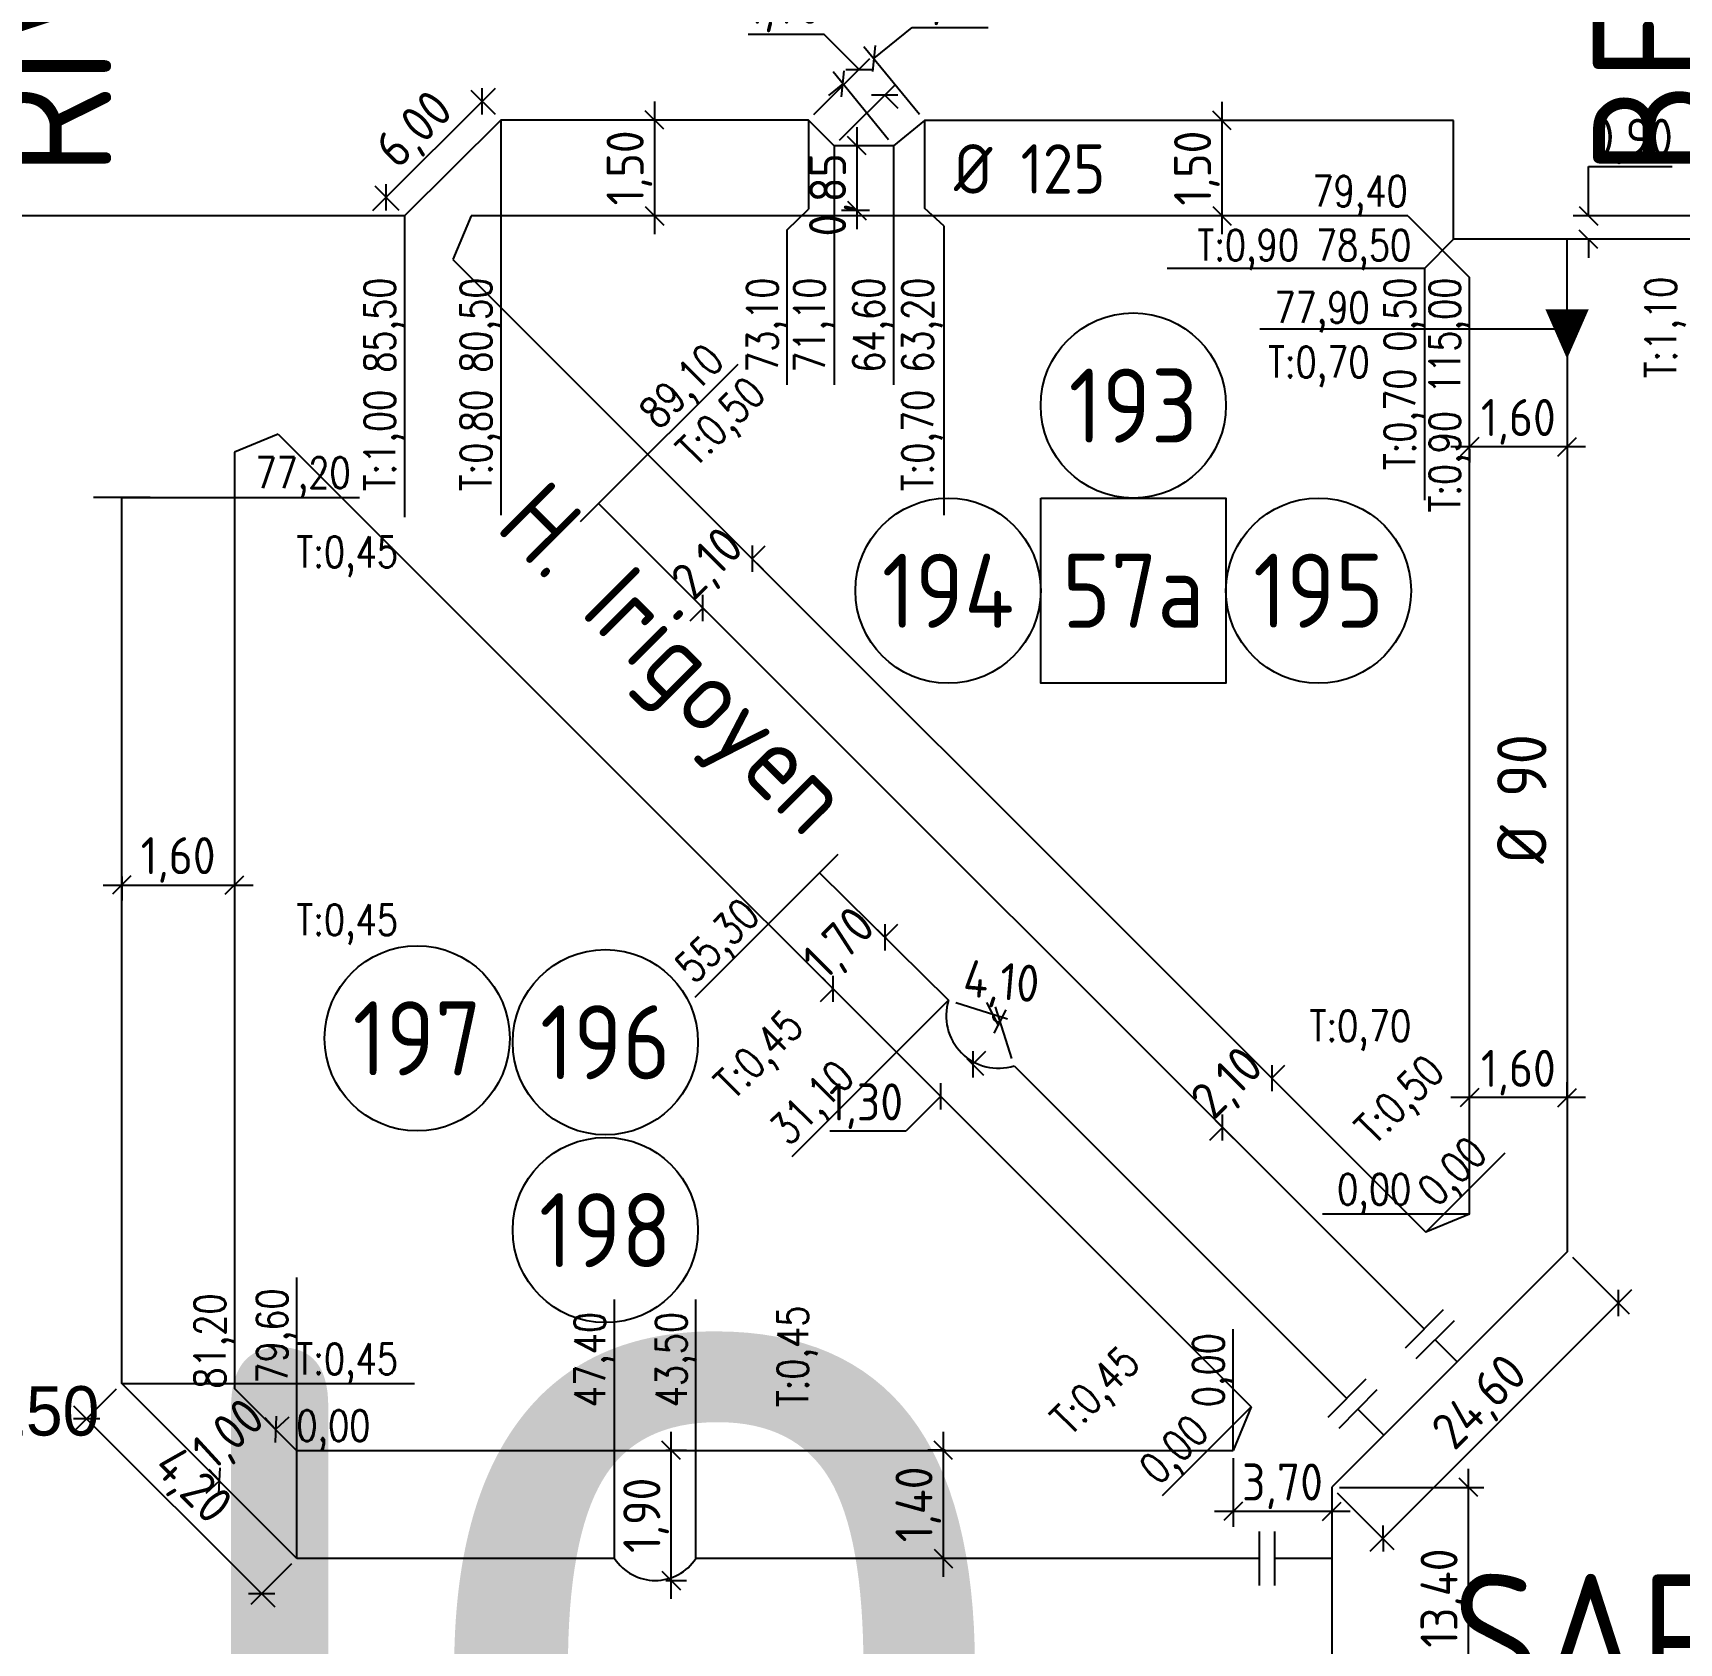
# Model space of a CAD drawing. Extents: x -48 to 13651, y -112 to 3468.
# Drawn here: x 1885.9 to 2019.2, y 1353.5 to 1484 of the extents above; entities that cross this region are included whole.
import ezdxf
from ezdxf.enums import TextEntityAlignment as Align

# ---------------------------------------------------------------- set-up
doc = ezdxf.new("R2010")
doc.units = 0
doc.header["$LTSCALE"] = 6
doc.header["$MEASUREMENT"] = 0
doc.linetypes.add('DOT2', pattern=[3.175, 0, -3.175])
doc.linetypes.add('HIDDEN', pattern=[0.375, 0.25, -0.125])
doc.layers.get('0').update_dxf_attribs({"linetype": 'CONTINUOUS'})
doc.layers.get('DEFPOINTS').update_dxf_attribs({"linetype": 'CONTINUOUS'})
for name, color, linetype in [('125', 101, 'CONTINUOUS'), ('50', 41, 'CONTINUOUS'), ('63', 171, 'CONTINUOUS'), ('90', 11, 'CONTINUOUS'), ('CAS', 7, 'CONTINUOUS'), ('CAÑERIA SIN CROQUIS', 210, 'HIDDEN'), ('COTA', 2, 'CONTINUOUS'), ('MANZANAS', 7, 'CONTINUOUS'), ('NOMB_CALLES', 4, 'CONTINUOUS'), ('NUMCASA', 12, 'CONTINUOUS'), ('NUMERO-CROQUIS', 13, 'CONTINUOUS'), ('NUMERO-MANZANA', 4, 'CONTINUOUS'), ('PROGRESIVA', 60, 'CONTINUOUS'), ('RADIO', 4, 'DOT2'), ('REDUCCIONES', 13, 'CONTINUOUS'), ('TXTDIAMETRO', 7, 'CONTINUOUS')]:
    doc.layers.add(name, color=color, linetype=linetype)
doc.layers.add('ATENCION', color=7, linetype='CONTINUOUS', plot=False)
doc.styles.add('ABADIMTCONDE', font='isocp.shx')
doc.styles.add('GEOSLAB703LTBT', font='isocp.shx', dxfattribs={"width": 0.9, "height": 8})
doc.styles.add('GOTHICE', font='GOTHICE.shx', dxfattribs={"height": 0.6})
doc.styles.add('ROMANS', font='romans.shx', dxfattribs={"width": 0.8, "height": 2.5})
doc.dimstyles.new('COTA02', dxfattribs={"dimtxt": 3, "dimasz": 1.5, "dimexe": 1.25, "dimexo": 0.625, "dimgap": 0.3, "dimtad": 1, "dimtoh": 1, "dimdsep": 46, "dimlunit": 6, "dimtxsty": 'ABADIMTCONDE', "dimblk1": 'OBLIQUE', "dimblk2": 'OBLIQUE', "dimsah": 1, "dimcen": 2.5, "dimdle": 1.5, "dimclrd": 60, "dimclre": 60, "dimclrt": 256, "dimadec": 0, "dimazin": 0, "dimtfac": 1, "dimtix": 1, "dimtofl": 0, "dimtmove": 0, "dimatfit": 0, "dimldrblk": 'OBLIQUE', "dimfxl": 1, "dimtolj": 1, "dimtzin": 0, "dimarcsym": 0})

# ---------------------------------------------------------------- blocks, each defined once
blk = doc.blocks.new('CUPLARED')
at = {"layer": 'REDUCCIONES'}
blk.add_lwpolyline([(4, 0, 0, 3.5, 0), (0, 0, 3.5, 3.5, 0)], format="xyseb", dxfattribs=at)
blk = doc.blocks.new('_OBLIQUE')
at = {"color": 0, "linetype": 'ByBlock'}
blk.add_line((-0.5, -0.5), (0.5, 0.5), dxfattribs=at)
blk = doc.blocks.new('*D790')
at = {"layer": 'COTA', "color": 60, "lineweight": -2, "transparency": 16777216}
for p, q in [((2011.87, 1469.15), (2011.87, 1473.15)), ((2011.87, 1473.15), (2018.64, 1473.15)), ((2036.61, 1469.15), (2010.62, 1469.15)), ((2013.76, 1467.25), (2010.62, 1467.25)), ((2011.87, 1467.25), (2011.87, 1465.75))]:
    blk.add_line(p, q, dxfattribs=at)
at = {"layer": 'DEFPOINTS', "color": 0, "transparency": 16777216}
for p in [(2011.87, 1469.15), (2037.23, 1469.15), (2014.39, 1467.25)]:
    blk.add_point(p, dxfattribs=at)
at = {"layer": 'COTA', "color": 60, "lineweight": -2, "transparency": 16777216, "xscale": 1.5, "yscale": 1.5, "zscale": 1.5}
for p, rotation in [((2011.87, 1469.15), 270), ((2011.87, 1467.25), 90)]:
    blk.add_blockref('_OBLIQUE', p, dxfattribs=dict(at, rotation=rotation))
at = {"layer": 'COTA', "transparency": 16777216, "insert": (2015.41, 1475.17), "char_height": 3, "attachment_point": 5, "style": 'ABADIMTCONDE'}
blk.add_mtext('\\A1;0,90', dxfattribs=at)
blk = doc.blocks.new('*D803')
at = {"layer": 'COTA', "color": 60, "lineweight": -2, "transparency": 16777216}
for p, q in [((1913.43, 1469.59), (1923.35, 1479.48)), ((1923.35, 1477.35), (1921.4, 1479.3)), ((1915.55, 1469.59), (1913.61, 1471.54))]:
    blk.add_line(p, q, dxfattribs=at)
at = {"layer": 'DEFPOINTS', "color": 0, "transparency": 16777216}
for p in [(1922.28, 1478.42), (1923.79, 1476.91), (1915.99, 1469.15)]:
    blk.add_point(p, dxfattribs=at)
at = {"layer": 'COTA', "color": 60, "lineweight": -2, "transparency": 16777216, "xscale": 1.5, "yscale": 1.5, "zscale": 1.5}
for p, rotation in [((1922.28, 1478.42), 44.89022762917502), ((1914.49, 1470.65), 224.890227629175)]:
    blk.add_blockref('_OBLIQUE', p, dxfattribs=dict(at, rotation=rotation))
at = {"layer": 'COTA', "transparency": 16777216, "insert": (1916.96, 1475.97), "char_height": 3, "attachment_point": 5, "rotation": 44.8902, "style": 'ABADIMTCONDE'}
blk.add_mtext('\\A1;6,00', dxfattribs=at)
blk = doc.blocks.new('*D804')
at = {"layer": 'COTA', "color": 60, "lineweight": -2, "transparency": 16777216}
for p, q in [((1936.23, 1478.41), (1936.23, 1467.65)), ((1935.62, 1476.91), (1934.98, 1476.91)), ((1935.62, 1469.15), (1934.98, 1469.15))]:
    blk.add_line(p, q, dxfattribs=at)
at = {"layer": 'DEFPOINTS', "color": 0, "transparency": 16777216}
for p in [(1936.24, 1476.91), (1936.23, 1469.15), (1936.24, 1469.15)]:
    blk.add_point(p, dxfattribs=at)
at = {"layer": 'COTA', "color": 60, "lineweight": -2, "transparency": 16777216, "xscale": 1.5, "yscale": 1.5, "zscale": 1.5}
for p, rotation in [((1936.23, 1476.91), 90), ((1936.23, 1469.15), 270)]:
    blk.add_blockref('_OBLIQUE', p, dxfattribs=dict(at, rotation=rotation))
at = {"layer": 'COTA', "transparency": 16777216, "insert": (1934.21, 1473.03), "char_height": 3, "attachment_point": 5, "rotation": 90, "style": 'ABADIMTCONDE'}
blk.add_mtext('\\A1;1,50', dxfattribs=at)
blk = doc.blocks.new('*D805')
at = {"layer": 'COTA', "color": 60, "lineweight": -2, "transparency": 16777216}
for p, q in [((1982.19, 1478.37), (1982.19, 1467.65)), ((1982.04, 1476.87), (1980.94, 1476.87)), ((1982.04, 1469.15), (1980.94, 1469.15))]:
    blk.add_line(p, q, dxfattribs=at)
at = {"layer": 'DEFPOINTS', "color": 0, "transparency": 16777216}
for p in [(1982.66, 1476.87), (1982.19, 1469.15), (1982.66, 1469.15)]:
    blk.add_point(p, dxfattribs=at)
at = {"layer": 'COTA', "color": 60, "lineweight": -2, "transparency": 16777216, "xscale": 1.5, "yscale": 1.5, "zscale": 1.5}
for p, rotation in [((1982.19, 1476.87), 90), ((1982.19, 1469.15), 270)]:
    blk.add_blockref('_OBLIQUE', p, dxfattribs=dict(at, rotation=rotation))
at = {"layer": 'COTA', "transparency": 16777216, "insert": (1980.16, 1473.01), "char_height": 3, "attachment_point": 5, "rotation": 90, "style": 'ABADIMTCONDE'}
blk.add_mtext('\\A1;1,50', dxfattribs=at)
blk = doc.blocks.new('*D806')
at = {"layer": 'COTA', "color": 60, "lineweight": -2, "transparency": 16777216}
for p, q in [((1952.62, 1476.33), (1952.62, 1468.08)), ((1952.56, 1474.83), (1951.37, 1474.83)), ((1953.64, 1469.58), (1951.37, 1469.58))]:
    blk.add_line(p, q, dxfattribs=at)
at = {"layer": 'DEFPOINTS', "color": 0, "transparency": 16777216}
for p in [(1953.19, 1474.83), (1952.62, 1469.58), (1954.27, 1469.58)]:
    blk.add_point(p, dxfattribs=at)
at = {"layer": 'COTA', "color": 60, "lineweight": -2, "transparency": 16777216, "xscale": 1.5, "yscale": 1.5, "zscale": 1.5}
for p, rotation in [((1952.62, 1474.83), 90), ((1952.62, 1469.58), 270)]:
    blk.add_blockref('_OBLIQUE', p, dxfattribs=dict(at, rotation=rotation))
at = {"layer": 'COTA', "transparency": 16777216, "insert": (1950.6, 1470.85), "char_height": 3, "attachment_point": 5, "rotation": 90, "style": 'ABADIMTCONDE'}
blk.add_mtext('\\A1;0,85', dxfattribs=at)
blk = doc.blocks.new('*D807')
at = {"layer": 'COTA', "color": 60, "lineweight": -2, "transparency": 16777216}
for p, q in [((1949.97, 1483.84), (1943.82, 1483.84)), ((1952.8, 1481.01), (1949.97, 1483.84)), ((1949.15, 1477.35), (1953.68, 1481.9)), ((1951.23, 1475.27), (1955.77, 1479.82)), ((1954.88, 1478.93), (1955.95, 1477.87))]:
    blk.add_line(p, q, dxfattribs=at)
at = {"layer": 'DEFPOINTS', "color": 0, "transparency": 16777216}
for p in [(1954.88, 1478.93), (1948.7, 1476.91), (1950.79, 1474.83)]:
    blk.add_point(p, dxfattribs=at)
at = {"layer": 'COTA', "color": 60, "lineweight": -2, "transparency": 16777216, "xscale": 1.5, "yscale": 1.5, "zscale": 1.5}
for p, rotation in [((1952.8, 1481.01), 315.042916547501), ((1954.88, 1478.93), 135.042916547501)]:
    blk.add_blockref('_OBLIQUE', p, dxfattribs=dict(at, rotation=rotation))
at = {"layer": 'COTA', "transparency": 16777216, "insert": (1946.74, 1485.86), "char_height": 3, "attachment_point": 5, "style": 'ABADIMTCONDE'}
blk.add_mtext('\\A1;1,70', dxfattribs=at)
blk = doc.blocks.new('*D808')
at = {"layer": 'COTA', "color": 60, "lineweight": -2, "transparency": 16777216}
for p, q in [((1953.99, 1481.89), (1957.09, 1484.41)), ((1957.09, 1484.41), (1963.25, 1484.41)), ((1957.69, 1477.36), (1953.2, 1482.85)), ((1951.49, 1479.84), (1950.33, 1478.89)), ((1955.19, 1475.31), (1950.7, 1480.81))]:
    blk.add_line(p, q, dxfattribs=at)
at = {"layer": 'DEFPOINTS', "color": 0, "transparency": 16777216}
for p in [(1951.49, 1479.84), (1958.09, 1476.87), (1955.58, 1474.83)]:
    blk.add_point(p, dxfattribs=at)
at = {"layer": 'COTA', "color": 60, "lineweight": -2, "transparency": 16777216, "xscale": 1.5, "yscale": 1.5, "zscale": 1.5}
for p, rotation in [((1953.99, 1481.89), 219.2274991382616), ((1951.49, 1479.84), 39.22749913826157)]:
    blk.add_blockref('_OBLIQUE', p, dxfattribs=dict(at, rotation=rotation))
at = {"layer": 'COTA', "transparency": 16777216, "insert": (1960.32, 1486.44), "char_height": 3, "attachment_point": 5, "style": 'ABADIMTCONDE'}
blk.add_mtext('\\A1;1,30', dxfattribs=at)
blk = doc.blocks.new('*D809')
at = {"layer": 'COTA', "color": 60, "lineweight": -2, "transparency": 16777216}
for p, q in [((1944.15, 1441.37), (1945.21, 1442.43)), ((1943.94, 1441.58), (1945.03, 1440.49)), ((1940.16, 1437.38), (1939.1, 1436.32)), ((1939.94, 1437.59), (1941.04, 1436.5))]:
    blk.add_line(p, q, dxfattribs=at)
at = {"layer": 'DEFPOINTS', "color": 0, "transparency": 16777216}
for p in [(1943.49, 1442.03), (1944.15, 1441.37), (1939.5, 1438.04)]:
    blk.add_point(p, dxfattribs=at)
at = {"layer": 'COTA', "color": 60, "lineweight": -2, "transparency": 16777216, "xscale": 1.5, "yscale": 1.5, "zscale": 1.5}
for p, rotation in [((1944.15, 1441.37), 225.0000000000032), ((1940.16, 1437.38), 45.00000000000328)]:
    blk.add_blockref('_OBLIQUE', p, dxfattribs=dict(at, rotation=rotation))
at = {"layer": 'COTA', "transparency": 16777216, "insert": (1940.72, 1440.81), "char_height": 3, "attachment_point": 5, "rotation": 45, "style": 'ABADIMTCONDE'}
blk.add_mtext('\\A1;2,10', dxfattribs=at)
blk = doc.blocks.new('*D810')
at = {"layer": 'COTA', "color": 60, "lineweight": -2, "transparency": 16777216}
for p, q in [((1985.63, 1399.89), (1987.11, 1398.41)), ((1986.23, 1399.3), (1987.29, 1400.36)), ((1981.64, 1395.9), (1983.12, 1394.42)), ((1982.23, 1395.3), (1981.17, 1394.24))]:
    blk.add_line(p, q, dxfattribs=at)
at = {"layer": 'DEFPOINTS', "color": 0, "transparency": 16777216}
for p in [(1985.19, 1400.33), (1986.23, 1399.3), (1981.2, 1396.34)]:
    blk.add_point(p, dxfattribs=at)
at = {"layer": 'COTA', "color": 60, "lineweight": -2, "transparency": 16777216, "xscale": 1.5, "yscale": 1.5, "zscale": 1.5}
for p, rotation in [((1986.23, 1399.3), 225.0000000000016), ((1982.23, 1395.3), 45.00000000000159)]:
    blk.add_blockref('_OBLIQUE', p, dxfattribs=dict(at, rotation=rotation))
at = {"layer": 'COTA', "transparency": 16777216, "insert": (1982.8, 1398.73), "char_height": 3, "attachment_point": 5, "rotation": 45, "style": 'ABADIMTCONDE'}
blk.add_mtext('\\A1;2,10', dxfattribs=at)
blk = doc.blocks.new('*D811')
at = {"layer": 'COTA', "color": 60, "lineweight": -2, "transparency": 16777216}
for p, q in [((2011.64, 1450.43), (2000.73, 1450.43)), ((2002.23, 1450.24), (2002.23, 1449.18)), ((2010.14, 1450.24), (2010.14, 1449.18))]:
    blk.add_line(p, q, dxfattribs=at)
at = {"layer": 'DEFPOINTS', "color": 0, "transparency": 16777216}
for p in [(2002.23, 1450.87), (2002.23, 1450.43), (2010.14, 1450.87)]:
    blk.add_point(p, dxfattribs=at)
at = {"layer": 'COTA', "color": 60, "lineweight": -2, "transparency": 16777216, "xscale": 1.5, "yscale": 1.5, "zscale": 1.5, "rotation": 180}
blk.add_blockref('_OBLIQUE', (2002.23, 1450.43), dxfattribs=at)
at = {"layer": 'COTA', "color": 60, "lineweight": -2, "transparency": 16777216, "xscale": 1.5, "yscale": 1.5, "zscale": 1.5}
blk.add_blockref('_OBLIQUE', (2010.14, 1450.43), dxfattribs=at)
at = {"layer": 'COTA', "transparency": 16777216, "insert": (2006.19, 1452.46), "char_height": 3, "attachment_point": 5, "style": 'ABADIMTCONDE'}
blk.add_mtext('\\A1;1,60', dxfattribs=at)
blk = doc.blocks.new('*D812')
at = {"layer": 'COTA', "color": 60, "lineweight": -2, "transparency": 16777216}
for p, q in [((2002.23, 1397.69), (2002.23, 1398.97)), ((2010.14, 1397.69), (2010.14, 1398.97)), ((2011.64, 1397.72), (2000.73, 1397.72))]:
    blk.add_line(p, q, dxfattribs=at)
at = {"layer": 'DEFPOINTS', "color": 0, "transparency": 16777216}
for p in [(2002.23, 1397.72), (2002.23, 1397.07), (2010.14, 1397.07)]:
    blk.add_point(p, dxfattribs=at)
at = {"layer": 'COTA', "color": 60, "lineweight": -2, "transparency": 16777216, "xscale": 1.5, "yscale": 1.5, "zscale": 1.5, "rotation": 180}
blk.add_blockref('_OBLIQUE', (2002.23, 1397.72), dxfattribs=at)
at = {"layer": 'COTA', "color": 60, "lineweight": -2, "transparency": 16777216, "xscale": 1.5, "yscale": 1.5, "zscale": 1.5}
blk.add_blockref('_OBLIQUE', (2010.14, 1397.72), dxfattribs=at)
at = {"layer": 'COTA', "transparency": 16777216, "insert": (2006.19, 1399.74), "char_height": 3, "attachment_point": 5, "style": 'ABADIMTCONDE'}
blk.add_mtext('\\A1;1,60', dxfattribs=at)
blk = doc.blocks.new('*D813')
at = {"layer": 'COTA', "color": 60, "lineweight": -2, "transparency": 16777216}
for p, q in [((2010.58, 1384.79), (2015.17, 1380.2)), ((2015.35, 1382.15), (1994.17, 1360.95)), ((1991.53, 1365.71), (1996.12, 1361.12))]:
    blk.add_line(p, q, dxfattribs=at)
at = {"layer": 'DEFPOINTS', "color": 0, "transparency": 16777216}
for p in [(2010.14, 1385.23), (1991.08, 1366.15), (1995.23, 1362.01)]:
    blk.add_point(p, dxfattribs=at)
at = {"layer": 'COTA', "color": 60, "lineweight": -2, "transparency": 16777216, "xscale": 1.5, "yscale": 1.5, "zscale": 1.5}
for p, rotation in [((2014.29, 1381.08), 45.03637761341773), ((1995.23, 1362.01), 225.0363776134178)]:
    blk.add_blockref('_OBLIQUE', p, dxfattribs=dict(at, rotation=rotation))
at = {"layer": 'COTA', "transparency": 16777216, "insert": (2003.23, 1372.88), "char_height": 3, "attachment_point": 5, "rotation": 45.0364, "style": 'ABADIMTCONDE'}
blk.add_mtext('\\A1;24,60', dxfattribs=at)
blk = doc.blocks.new('*D814')
at = {"layer": 'COTA', "color": 60, "lineweight": -2, "transparency": 16777216}
for p, q in [((1962.01, 1400.42), (1963.07, 1401.49)), ((1961.54, 1400.9), (1962.89, 1399.54)), ((1959.41, 1397.83), (1956.58, 1395)), ((1958.94, 1398.3), (1960.3, 1396.94)), ((1956.58, 1395), (1950.43, 1395))]:
    blk.add_line(p, q, dxfattribs=at)
at = {"layer": 'DEFPOINTS', "color": 0, "transparency": 16777216}
for p in [(1961.1, 1401.34), (1958.5, 1398.74), (1959.41, 1397.83)]:
    blk.add_point(p, dxfattribs=at)
at = {"layer": 'COTA', "color": 60, "lineweight": -2, "transparency": 16777216, "xscale": 1.5, "yscale": 1.5, "zscale": 1.5}
for p, rotation in [((1962.01, 1400.42), 225), ((1959.41, 1397.83), 45)]:
    blk.add_blockref('_OBLIQUE', p, dxfattribs=dict(at, rotation=rotation))
at = {"layer": 'COTA', "transparency": 16777216, "insert": (1953.36, 1397.02), "char_height": 3, "attachment_point": 5, "style": 'ABADIMTCONDE'}
blk.add_mtext('\\A1;1,30', dxfattribs=at)
blk = doc.blocks.new('*D815')
at = {"layer": 'COTA', "color": 60, "lineweight": -2, "transparency": 16777216}
for p, q in [((1954.89, 1410.71), (1955.95, 1411.77)), ((1955.04, 1410.57), (1954.01, 1411.59)), ((1950.71, 1406.53), (1949.65, 1405.47)), ((1950.85, 1406.38), (1949.83, 1407.41))]:
    blk.add_line(p, q, dxfattribs=at)
at = {"layer": 'DEFPOINTS', "color": 0, "transparency": 16777216}
for p in [(1955.48, 1410.12), (1950.71, 1406.53), (1951.3, 1405.94)]:
    blk.add_point(p, dxfattribs=at)
at = {"layer": 'COTA', "color": 60, "lineweight": -2, "transparency": 16777216, "xscale": 1.5, "yscale": 1.5, "zscale": 1.5}
for p, rotation in [((1954.89, 1410.71), 224.9999999999953), ((1950.71, 1406.53), 44.99999999999532)]:
    blk.add_blockref('_OBLIQUE', p, dxfattribs=dict(at, rotation=rotation))
at = {"layer": 'COTA', "transparency": 16777216, "insert": (1951.37, 1410.05), "char_height": 3, "attachment_point": 5, "rotation": 45, "style": 'ABADIMTCONDE'}
blk.add_mtext('\\A1;1,70', dxfattribs=at)
blk = doc.blocks.new('*D816')
at = {"layer": 'COTA', "color": 60, "lineweight": -2, "transparency": 16777216}
for p, q in [((1960.65, 1405.42), (1964.83, 1404.1)), ((1965.18, 1400.89), (1963.86, 1405.08))]:
    blk.add_line(p, q, dxfattribs=at)
blk.add_arc((1964.09, 1404.33), 0.469, 162.4864, 287.5136, dxfattribs=at)
at = {"layer": 'DEFPOINTS', "color": 0, "transparency": 16777216}
for p in [(1960.05, 1405.61), (1963.9, 1403.91), (1964.09, 1404.33), (1965.36, 1400.3)]:
    blk.add_point(p, dxfattribs=at)
at = {"layer": 'COTA', "color": 60, "lineweight": -2, "transparency": 16777216, "xscale": 1.5, "yscale": 1.5, "zscale": 1.5}
for p, rotation in [((1963.64, 1404.48), 72.48642922574399), ((1964.23, 1403.89), 17.51357077425453)]:
    blk.add_blockref('_OBLIQUE', p, dxfattribs=dict(at, rotation=rotation))
at = {"layer": 'COTA', "transparency": 16777216, "insert": (1964.3, 1406.82), "char_height": 3, "attachment_point": 5, "rotation": 355.1518, "style": 'ABADIMTCONDE'}
blk.add_mtext('\\A1;4,10', dxfattribs=at)
blk = doc.blocks.new('*D817')
at = {"layer": 'COTA', "color": 60, "lineweight": -2, "transparency": 16777216}
for p, q in [((1905.52, 1370.9), (1904.71, 1371.78)), ((1905.56, 1370.85), (1906.66, 1371.87)), ((1901.01, 1366.68), (1899.9, 1365.66)), ((1900.97, 1366.72), (1900.16, 1367.6))]:
    blk.add_line(p, q, dxfattribs=at)
at = {"layer": 'DEFPOINTS', "color": 0, "transparency": 16777216}
for p in [(1905.56, 1370.85), (1905.94, 1370.43), (1901.39, 1366.26)]:
    blk.add_point(p, dxfattribs=at)
at = {"layer": 'COTA', "color": 60, "lineweight": -2, "transparency": 16777216, "xscale": 1.5, "yscale": 1.5, "zscale": 1.5}
for p, rotation in [((1905.56, 1370.85), 222.5293616148347), ((1901.01, 1366.68), 42.52936161483468)]:
    blk.add_blockref('_OBLIQUE', p, dxfattribs=dict(at, rotation=rotation))
at = {"layer": 'COTA', "transparency": 16777216, "insert": (1901.91, 1370.26), "char_height": 3, "attachment_point": 5, "rotation": 42.5294, "style": 'ABADIMTCONDE'}
blk.add_mtext('\\A1;1,00', dxfattribs=at)
blk = doc.blocks.new('*D818')
at = {"layer": 'COTA', "color": 60, "lineweight": -2, "transparency": 16777216}
for p, q in [((1892.65, 1374.11), (1889.36, 1370.82)), ((1889.19, 1372.76), (1905.49, 1356.48)), ((1906.83, 1359.95), (1903.54, 1356.66))]:
    blk.add_line(p, q, dxfattribs=at)
at = {"layer": 'DEFPOINTS', "color": 0, "transparency": 16777216}
for p in [(1893.09, 1374.55), (1907.27, 1360.39), (1904.43, 1357.54)]:
    blk.add_point(p, dxfattribs=at)
at = {"layer": 'COTA', "color": 60, "lineweight": -2, "transparency": 16777216, "xscale": 1.5, "yscale": 1.5, "zscale": 1.5}
for p, rotation in [((1890.25, 1371.7), 135.0429587101079), ((1904.43, 1357.54), 315.0429587101079)]:
    blk.add_blockref('_OBLIQUE', p, dxfattribs=dict(at, rotation=rotation))
at = {"layer": 'COTA', "transparency": 16777216, "insert": (1898.68, 1366.14), "char_height": 3, "attachment_point": 5, "rotation": 315.043, "style": 'ABADIMTCONDE'}
blk.add_mtext('\\A1;4,20', dxfattribs=at)
blk = doc.blocks.new('*D819')
at = {"layer": 'COTA', "color": 60, "lineweight": -2, "transparency": 16777216}
for p, q in [((1891.59, 1414.94), (1903.73, 1414.94)), ((1893.09, 1415.62), (1893.09, 1413.69)), ((1902.23, 1414.58), (1902.23, 1413.69))]:
    blk.add_line(p, q, dxfattribs=at)
at = {"layer": 'DEFPOINTS', "color": 0, "transparency": 16777216}
for p in [(1893.09, 1416.25), (1902.23, 1415.2), (1902.23, 1414.94)]:
    blk.add_point(p, dxfattribs=at)
at = {"layer": 'COTA', "color": 60, "lineweight": -2, "transparency": 16777216, "xscale": 1.5, "yscale": 1.5, "zscale": 1.5, "rotation": 180}
blk.add_blockref('_OBLIQUE', (1893.09, 1414.94), dxfattribs=at)
at = {"layer": 'COTA', "color": 60, "lineweight": -2, "transparency": 16777216, "xscale": 1.5, "yscale": 1.5, "zscale": 1.5}
blk.add_blockref('_OBLIQUE', (1902.23, 1414.94), dxfattribs=at)
at = {"layer": 'COTA', "transparency": 16777216, "insert": (1897.66, 1416.97), "char_height": 3, "attachment_point": 5, "style": 'ABADIMTCONDE'}
blk.add_mtext('\\A1;1,60', dxfattribs=at)
blk = doc.blocks.new('*D820')
at = {"layer": 'COTA', "color": 60, "lineweight": -2, "transparency": 16777216}
for p, q in [((1959.63, 1358.89), (1959.63, 1370.65)), ((1959.78, 1369.15), (1958.38, 1369.15)), ((1959.78, 1360.39), (1958.38, 1360.39))]:
    blk.add_line(p, q, dxfattribs=at)
at = {"layer": 'DEFPOINTS', "color": 0, "transparency": 16777216}
for p in [(1959.63, 1369.15), (1960.41, 1369.15), (1960.41, 1360.39)]:
    blk.add_point(p, dxfattribs=at)
at = {"layer": 'COTA', "color": 60, "lineweight": -2, "transparency": 16777216, "xscale": 1.5, "yscale": 1.5, "zscale": 1.5}
for p, rotation in [((1959.63, 1369.15), 90), ((1959.63, 1360.39), 270)]:
    blk.add_blockref('_OBLIQUE', p, dxfattribs=dict(at, rotation=rotation))
at = {"layer": 'COTA', "transparency": 16777216, "insert": (1957.6, 1364.77), "char_height": 3, "attachment_point": 5, "rotation": 90, "style": 'ABADIMTCONDE'}
blk.add_mtext('\\A1;1,40', dxfattribs=at)
blk = doc.blocks.new('*D1112')
at = {"layer": 'DEFPOINTS', "color": 0, "transparency": 16777216}
for p in [(1991.08, 1366.15), (2002.15, 1366.15), (1991.08, 1348.2)]:
    blk.add_point(p, dxfattribs=at)
at = {"layer": 'PROGRESIVA', "color": 60, "lineweight": -2, "transparency": 16777216}
for p, q in [((2002.15, 1346.7), (2002.15, 1367.65)), ((1991.71, 1366.15), (2003.4, 1366.15)), ((1991.71, 1348.2), (2003.4, 1348.2))]:
    blk.add_line(p, q, dxfattribs=at)
at = {"layer": 'PROGRESIVA', "color": 60, "lineweight": -2, "transparency": 16777216, "xscale": 1.5, "yscale": 1.5, "zscale": 1.5}
for p, rotation in [((2002.15, 1366.15), 90), ((2002.15, 1348.2), 270)]:
    blk.add_blockref('_OBLIQUE', p, dxfattribs=dict(at, rotation=rotation))
at = {"layer": 'PROGRESIVA', "transparency": 16777216, "insert": (2000.12, 1357.18), "char_height": 3, "attachment_point": 5, "rotation": 90, "style": 'ABADIMTCONDE'}
blk.add_mtext('\\A1;13,40', dxfattribs=at)
blk = doc.blocks.new('*D1113')
at = {"layer": 'DEFPOINTS', "color": 0, "transparency": 16777216}
for p in [(1983.09, 1369.15), (1991.08, 1366.15), (1991.08, 1364.21)]:
    blk.add_point(p, dxfattribs=at)
at = {"layer": 'PROGRESIVA', "color": 60, "lineweight": -2, "transparency": 16777216}
for p, q in [((1983.09, 1368.52), (1983.09, 1362.96)), ((1991.08, 1365.53), (1991.08, 1362.96)), ((1981.59, 1364.21), (1992.58, 1364.21))]:
    blk.add_line(p, q, dxfattribs=at)
at = {"layer": 'PROGRESIVA', "color": 60, "lineweight": -2, "transparency": 16777216, "xscale": 1.5, "yscale": 1.5, "zscale": 1.5, "rotation": 180}
blk.add_blockref('_OBLIQUE', (1983.09, 1364.21), dxfattribs=at)
at = {"layer": 'PROGRESIVA', "color": 60, "lineweight": -2, "transparency": 16777216, "xscale": 1.5, "yscale": 1.5, "zscale": 1.5}
blk.add_blockref('_OBLIQUE', (1991.08, 1364.21), dxfattribs=at)
at = {"layer": 'PROGRESIVA', "transparency": 16777216, "insert": (1987.09, 1366.23), "char_height": 3, "attachment_point": 5, "style": 'ABADIMTCONDE'}
blk.add_mtext('\\A1;3,70', dxfattribs=at)
blk = doc.blocks.new('*D1114')
at = {"layer": 'DEFPOINTS', "color": 0, "transparency": 16777216}
for p in [(1936.53, 1369.15), (1937.59, 1369.15), (1936.53, 1358.61)]:
    blk.add_point(p, dxfattribs=at)
at = {"layer": 'PROGRESIVA', "color": 60, "lineweight": -2, "transparency": 16777216}
for p, q in [((1937.59, 1357.11), (1937.59, 1370.65)), ((1937.15, 1369.15), (1938.84, 1369.15)), ((1937.15, 1358.61), (1938.84, 1358.61))]:
    blk.add_line(p, q, dxfattribs=at)
at = {"layer": 'PROGRESIVA', "color": 60, "lineweight": -2, "transparency": 16777216, "xscale": 1.5, "yscale": 1.5, "zscale": 1.5}
for p, rotation in [((1937.59, 1369.15), 90), ((1937.59, 1358.61), 270)]:
    blk.add_blockref('_OBLIQUE', p, dxfattribs=dict(at, rotation=rotation))
at = {"layer": 'PROGRESIVA', "transparency": 16777216, "insert": (1935.56, 1363.88), "char_height": 3, "attachment_point": 5, "rotation": 90, "style": 'ABADIMTCONDE'}
blk.add_mtext('\\A1;1,90', dxfattribs=at)
blk = doc.blocks.new('Ø90')
at = {"layer": 'TXTDIAMETRO', "color": 7, "ltscale": 0.1, "style": 'ABADIMTCONDE'}
blk.add_text('Ø 90', height=4, dxfattribs=at).set_placement((0, 0), align=Align.MIDDLE)
blk = doc.blocks.new('Ø125')
at = {"layer": 'TXTDIAMETRO', "color": 7, "ltscale": 0.1, "style": 'ABADIMTCONDE'}
blk.add_text('Ø 125', height=4, dxfattribs=at).set_placement((0, 0), align=Align.MIDDLE)

msp = doc.modelspace()

# ---------------------------------------------------------------- linework, layer by layer
at = {"layer": '125', "ltscale": 0.1}
for p, q in [((1923.786, 1476.911), (1915.99, 1469.145)), ((1948.703, 1476.911), (1923.786, 1476.911)), ((1950.789, 1474.829), (1948.703, 1476.911)), ((1958.087, 1476.872), (1955.585, 1474.829)), ((2000.944, 1476.872), (1958.087, 1476.872)), ((2000.944, 1467.245), (2000.944, 1476.872)), ((1955.585, 1474.829), (1950.789, 1474.829)), ((1915.99, 1469.145), (1883.333, 1469.145)), ((2027.831, 1467.245), (2000.944, 1467.245)), ((2010.136, 1459.98), (2010.136, 1467.245))]:
    msp.add_line(p, q, dxfattribs=at)
at = {"layer": '50', "ltscale": 0.1}
for p, q in [((1893.091, 1374.548), (1893.091, 1446.345)), ((1907.27, 1360.389), (1893.091, 1374.548)), ((1932.999, 1360.389), (1907.27, 1360.389)), ((1985.218, 1360.389), (1939.592, 1360.389))]:
    msp.add_line(p, q, dxfattribs=at)
at = {"layer": '50'}
for p, q in [((1931.703, 1445.835), (1998.561, 1378.977)), ((1949.6, 1415.931), (1960.051, 1405.609)), ((1965.365, 1400.296), (1992.305, 1373.356))]:
    msp.add_line(p, q, dxfattribs=at)
at = {"layer": '50', "ltscale": 0.1}
for centre, radius, start, end in [((1964.09, 1404.335), 4.235, 162.48643, 287.51357), ((1936.295, 1362.548), 3.94, 213.21471, 326.78529)]:
    msp.add_arc(centre, radius, start, end, dxfattribs=at)
at = {"layer": '63', "ltscale": 0.1}
for p, q in [((1999.442, 1378.094), (2001.229, 1376.31)), ((1993.196, 1372.482), (1995.304, 1370.377)), ((1991.085, 1360.389), (1986.466, 1360.389))]:
    msp.add_line(p, q, dxfattribs=at)
at = {"layer": '90', "ltscale": 0.1}
for p, q in [((2010.136, 1459.98), (2010.136, 1385.228)), ((2010.136, 1385.228), (1991.085, 1366.152)), ((1991.085, 1366.152), (1991.085, 1348.199))]:
    msp.add_line(p, q, dxfattribs=at)
at = {"layer": 'CAS', "ltscale": 0.1}
for p, q in [((1933.188, 1447.319), (1930.219, 1444.35)), ((1895.384, 1446.345), (1890.797, 1446.345)), ((1951.085, 1417.416), (1948.115, 1414.446))]:
    msp.add_line(p, q, dxfattribs=at)
at = {"layer": 'MANZANAS'}
for p, q in [((1921.376, 1469.145), (1919.911, 1465.61)), ((1997.234, 1469.145), (1921.376, 1469.145)), ((1997.234, 1469.145), (2002.234, 1464.145)), ((1919.911, 1465.61), (1998.698, 1386.823)), ((2002.234, 1388.287), (2002.234, 1464.145)), ((1905.769, 1451.468), (1902.234, 1450.003)), ((1905.769, 1451.468), (1984.556, 1372.681)), ((1902.234, 1450.003), (1902.234, 1374.145)), ((2002.234, 1388.287), (1998.698, 1386.823)), ((1907.234, 1369.145), (1902.234, 1374.145)), ((1984.556, 1372.681), (1983.092, 1369.145)), ((1907.234, 1369.145), (1983.092, 1369.145))]:
    msp.add_line(p, q, dxfattribs=at)
at = {"layer": 'NUMERO-CROQUIS'}
for centre in [(1975.008, 1453.782), (1960.008, 1438.782), (1990.008, 1438.782), (1917.017, 1402.521), (1932.254, 1402.204), (1932.254, 1386.991)]:
    msp.add_circle(centre, 7.5, dxfattribs=at)
at = {"layer": 'NUMERO-MANZANA'}
msp.add_lwpolyline([(1967.508, 1446.282), (1982.508, 1446.282), (1982.508, 1431.282), (1967.508, 1431.282)], close=True, dxfattribs=at)
at = {"layer": 'PROGRESIVA'}
for p, q in [((1923.786, 1476.911), (1923.786, 1444.898)), ((1948.703, 1476.911), (1948.703, 1469.684)), ((1958.087, 1476.872), (1958.087, 1469.771)), ((1950.789, 1474.829), (1950.789, 1455.455)), ((1955.585, 1474.829), (1955.585, 1455.455)), ((1915.99, 1469.145), (1915.99, 1444.745)), ((1946.991, 1468.001), (1948.703, 1469.684)), ((1959.698, 1468.307), (1958.087, 1469.771)), ((1946.991, 1455.455), (1946.991, 1468.001)), ((1959.698, 1444.898), (1959.698, 1468.307)), ((2000.944, 1467.245), (1998.594, 1464.873)), ((1998.594, 1464.873), (1977.763, 1464.873)), ((1998.594, 1464.873), (1998.594, 1446.122)), ((2010.136, 1459.98), (1985.265, 1459.98)), ((1942.978, 1457.11), (1931.703, 1445.835)), ((1893.091, 1446.345), (1912.354, 1446.345)), ((1939.52, 1405.851), (1949.6, 1415.931)), ((1947.393, 1392.951), (1960.051, 1405.609)), ((2005.102, 1393.227), (1998.698, 1386.823)), ((2002.234, 1388.287), (1990.317, 1388.287)), ((1907.27, 1360.389), (1907.27, 1383.149)), ((1932.999, 1360.389), (1932.999, 1381.373)), ((1939.592, 1360.389), (1939.592, 1381.373)), ((1983.092, 1369.145), (1983.092, 1378.959)), ((1893.091, 1374.548), (1916.796, 1374.548)), ((1977.377, 1365.501), (1984.556, 1372.681))]:
    msp.add_line(p, q, dxfattribs=at)
at = {"layer": 'REDUCCIONES', "ltscale": 0.1}
for p, q in [((2000.108, 1380.523), (1997.013, 1377.432)), ((2000.99, 1379.64), (1997.895, 1376.549)), ((1993.837, 1374.917), (1990.773, 1371.794)), ((1994.727, 1374.043), (1991.664, 1370.92)), ((1985.218, 1358.202), (1985.218, 1362.577)), ((1986.466, 1358.202), (1986.466, 1362.577))]:
    msp.add_line(p, q, dxfattribs=at)

# ---------------------------------------------------------------- block references
at = {"layer": 'CAÑERIA SIN CROQUIS', "ltscale": 0.1, "rotation": 270}
msp.add_blockref('CUPLARED', (2010.136, 1461.565), dxfattribs=at)
at = {"layer": 'COTA'}
msp.add_blockref('Ø125', (1966.615, 1472.954), dxfattribs=at)
at = {"layer": 'COTA', "rotation": 90}
msp.add_blockref('Ø90', (2006.465, 1421.921), dxfattribs=at)

# ---------------------------------------------------------------- texts
at = {"layer": 'ATENCION', "style": 'GEOSLAB703LTBT'}
for s, p in [('RIVADAVIA', (1887.234, 1472.415)), ('BELGRANO', (2017.234, 1472.415))]:
    msp.add_text(s, height=10, rotation=90, dxfattribs=at).set_placement(p, align=Align.MIDDLE_LEFT)
msp.add_text('SARMIENTO', height=10, dxfattribs=at).set_placement((2000.887, 1354.145), align=Align.MIDDLE_LEFT)
at = {"layer": 'NOMB_CALLES', "style": 'GEOSLAB703LTBT'}
msp.add_text('H. Irigoyen', height=6, rotation=315, dxfattribs=at).set_placement((1925.359, 1445.938), align=Align.MIDDLE_LEFT)
at = {"layer": 'NUMCASA', "color": 12, "linetype": 'Continuous', "style": 'GOTHICE'}
msp.add_text('150', height=4, dxfattribs=at).set_placement((1886.819, 1369.145), align=Align.BOTTOM_CENTER)
at = {"layer": 'NUMERO-CROQUIS', "style": 'GEOSLAB703LTBT'}
for s, p in [('193', (1975.008, 1453.782)), ('194', (1960.008, 1438.782)), ('195', (1990.008, 1438.782)), ('197', (1917.017, 1402.521)), ('196', (1932.254, 1402.204)), ('198', (1932.254, 1386.991))]:
    msp.add_text(s, height=6, dxfattribs=at).set_placement(p, align=Align.MIDDLE)
at = {"layer": 'NUMERO-MANZANA', "style": 'GEOSLAB703LTBT'}
msp.add_text('57a', height=6, dxfattribs=at).set_placement((1975.008, 1438.782), align=Align.MIDDLE)
at = {"layer": 'PROGRESIVA', "style": 'ROMANS', "width": 0.8}
for s, p in [('79,40', (1997.234, 1469.145)), ('T:0,90 78,50', (1997.513, 1464.773)), ('77,90', (1994.145, 1459.724)), ('T:0,70', (1994.145, 1455.302)), ('T:0,70', (1997.513, 1401.538)), ('0,00', (1997.513, 1388.287))]:
    msp.add_text(s, height=2.5, dxfattribs=at).set_placement(p, align=Align.BOTTOM_RIGHT)
for s, rotation, p in [('T:1,00 85,50', 90, (1915.99, 1464.145)), ('T:0,80 80,50', 90, (1923.786, 1464.145)), ('73,10', 90, (1946.976, 1464.145)), ('71,10', 90, (1950.789, 1464.145)), ('64,60', 90, (1955.585, 1464.145)), ('T:0,70 63,20', 90, (1959.545, 1464.145)), ('T:0,70 0,50', 90, (1998.594, 1464.145)), ('T:0,90 115,00', 90, (2002.234, 1464.145)), ('T:1,10', 90, (2019.722, 1464.213)), ('55,30', 45, (1945.453, 1411.784)), ('T:0,45', 45, (1948.991, 1402.748)), ('31,10', 45, (1953.101, 1398.659)), ('T:0,45', 45, (1976.236, 1375.521)), ('0,00', 45, (1981.817, 1369.942))]:
    msp.add_text(s, height=2.5, rotation=rotation, dxfattribs=at).set_placement(p, align=Align.BOTTOM_RIGHT)
for s, rotation, p in [('89,10', 45, (1937.105, 1451.236)), ('T:0,50', 45, (1940.102, 1448.203)), ('T:0,50', 45, (1995.063, 1393.276)), ('0,00', 45, (2000.108, 1388.233)), ('81,20', 90, (1902.234, 1374.145)), ('79,60', 90, (1907.27, 1374.548)), ('47,40', 90, (1932.999, 1372.643)), ('43,50', 90, (1939.592, 1372.643)), ('T:0,45', 90, (1949.435, 1372.643)), ('0,00', 90, (1983.092, 1372.643))]:
    msp.add_text(s, height=2.5, rotation=rotation, dxfattribs=at).set_placement(p, align=Align.BOTTOM_LEFT)
for s, p in [('77,20', (1903.915, 1446.345)), ('T:0,45', (1907.234, 1439.924)), ('T:0,45', (1907.234, 1410.121)), ('T:0,45', (1907.234, 1374.548)), ('0,00', (1907.234, 1369.145))]:
    msp.add_text(s, height=2.5, dxfattribs=at).set_placement(p, align=Align.BOTTOM_LEFT)
at = {"layer": 'RADIO', "color": 4, "ltscale": 0.5, "style": 'GEOSLAB703LTBT', "width": 0.9}
msp.add_text('Radio Nº 4', height=98.7157, dxfattribs=at).set_placement((1534.853, 1278.458))

# ---------------------------------------------------------------- dimensions: what is measured, and where the dimension line sits
at = {"layer": 'COTA'}
for base, p1, p2, angle, text, picture, middle, dimtype in [((1954.885, 1478.931), (1948.703, 1476.911), (1950.789, 1474.829), 315.04292, '1,70', '*D807', (1946.743, 1483.84), 161), ((1951.492, 1479.842), (1958.087, 1476.872), (1955.585, 1474.829), 219.2275, '1,30', '*D808', (1960.319, 1484.415), 161), ((2011.875, 1469.145), (2014.387, 1467.245), (2037.234, 1469.145), 90, '0,90', '*D790', (2015.407, 1473.145), 160), ((1952.625, 1469.576), (1953.187, 1474.829), (1954.267, 1469.576), 90, '0,85', '*D806', (1952.625, 1470.852), 160), ((1959.412, 1397.825), (1961.096, 1401.34), (1958.496, 1398.741), 225, '1,30', '*D814', (1953.357, 1394.997), 161), ((1995.234, 1362.008), (2010.136, 1385.228), (1991.085, 1366.152), 225.03638, '24,60', '*D813', (2004.668, 1371.453), 161), ((1904.427, 1357.542), (1893.091, 1374.548), (1907.27, 1360.389), 315.04296, '4,20', '*D818', (1897.251, 1364.707), 161)]:
    dim = msp.add_linear_dim(base=base, p1=p1, p2=p2, angle=angle, text=text, dimstyle='COTA02', dxfattribs=at)
    dim.commit()
    dim.dimension.update_dxf_attribs({"geometry": picture, "text_midpoint": middle, "dimtype": dimtype})
for p1, p2, distance, text, picture, middle in [((1915.99, 1469.145), (1923.786, 1476.911), 2.128, '6,00', '*D803', (1916.958, 1475.97)), ((1939.503, 1438.035), (1943.494, 1442.027), -0.926, '2,10', '*D809', (1940.721, 1440.809)), ((1955.479, 1410.125), (1951.296, 1405.941), -0.829, '1,70', '*D815', (1951.37, 1410.051)), ((1981.197, 1396.341), (1985.188, 1400.333), -1.467, '2,10', '*D810', (1982.798, 1398.732)), ((1901.391, 1366.258), (1905.944, 1370.435), 0.57, '1,00', '*D817', (1901.914, 1370.259))]:
    dim = msp.add_aligned_dim(p1=p1, p2=p2, distance=distance, text=text, dimstyle='COTA02', dxfattribs=at)
    dim.commit()
    dim.dimension.update_dxf_attribs({"geometry": picture, "text_midpoint": middle})
for base, p1, p2, text, picture, middle in [((1936.23, 1469.145), (1936.245, 1476.911), (1936.245, 1469.145), '1,50', '*D804', (1934.205, 1473.028)), ((1982.187, 1469.145), (1982.664, 1476.872), (1982.664, 1469.145), '1,50', '*D805', (1980.162, 1473.009)), ((1959.625, 1369.145), (1960.409, 1360.389), (1960.409, 1369.145), '1,40', '*D820', (1957.6, 1364.767))]:
    dim = msp.add_linear_dim(base=base, p1=p1, p2=p2, angle=90, text=text, dimstyle='COTA02', dxfattribs=at)
    dim.commit()
    dim.dimension.update_dxf_attribs({"geometry": picture, "text_midpoint": middle})
for base, p1, p2, picture, middle in [((2002.234, 1450.434), (2010.136, 1450.866), (2002.234, 1450.866), '*D811', (2006.185, 1452.459)), ((1902.234, 1414.942), (1893.091, 1416.249), (1902.234, 1415.203), '*D819', (1897.662, 1416.967)), ((2002.234, 1397.717), (2010.136, 1397.069), (2002.234, 1397.069), '*D812', (2006.185, 1399.742))]:
    dim = msp.add_linear_dim(base=base, p1=p1, p2=p2, text='1,60', dimstyle='COTA02', dxfattribs=at)
    dim.commit()
    dim.dimension.update_dxf_attribs({"geometry": picture, "text_midpoint": middle})
dim = msp.add_angular_dim_3p(base=(1963.898, 1403.907), center=(1964.09, 1404.335), p1=(1960.051, 1405.609), p2=(1965.365, 1400.296), text='4,10', dimstyle='COTA02', override={"dimadec": 4}, dxfattribs=at)
dim.commit()
dim.dimension.update_dxf_attribs({"geometry": '*D816', "text_midpoint": (1964.13, 1404.802), "dimtype": 165})
at = {"layer": 'PROGRESIVA'}
for base, p1, p2, text, picture, middle in [((1937.589, 1369.145), (1936.525, 1358.614), (1936.525, 1369.145), '1,90', '*D1114', (1935.564, 1363.88)), ((2002.147, 1366.152), (1991.085, 1348.199), (1991.085, 1366.152), '13,40', '*D1112', (2000.122, 1357.176))]:
    dim = msp.add_linear_dim(base=base, p1=p1, p2=p2, angle=90, text=text, dimstyle='COTA02', dxfattribs=at)
    dim.commit()
    dim.dimension.update_dxf_attribs({"geometry": picture, "text_midpoint": middle})
dim = msp.add_linear_dim(base=(1991.085, 1364.208), p1=(1983.092, 1369.145), p2=(1991.085, 1366.152), text='3,70', dimstyle='COTA02', dxfattribs=at)
dim.commit()
dim.dimension.update_dxf_attribs({"geometry": '*D1113', "text_midpoint": (1987.088, 1366.233)})

doc.saveas('drawing.dxf')
